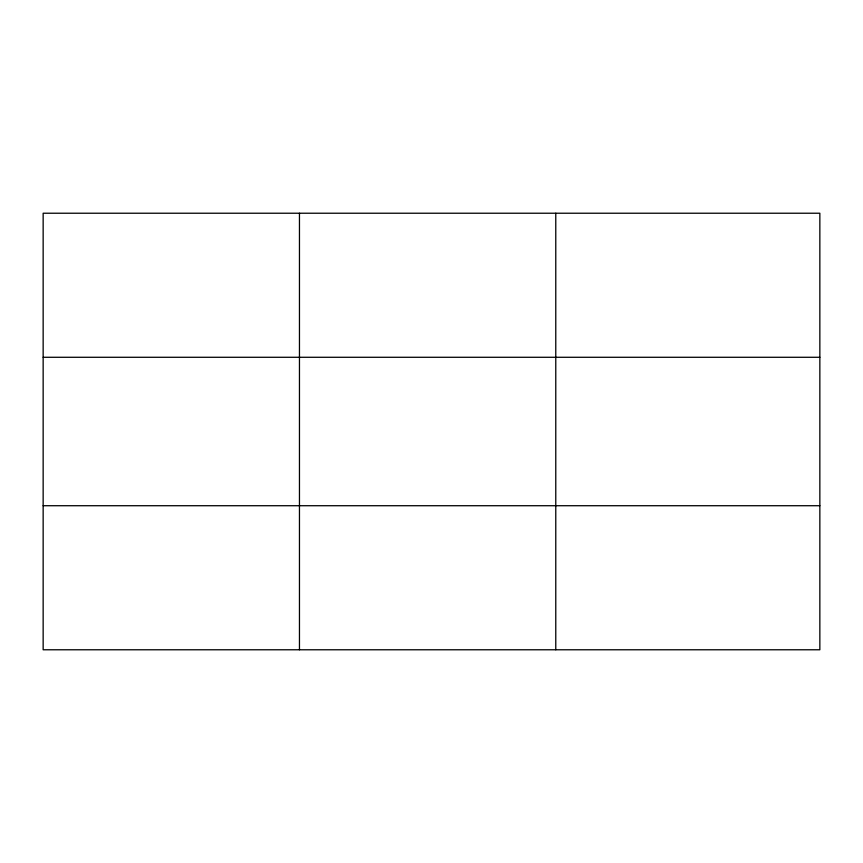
<?xml version="1.0" encoding="UTF-8"?>
<svg xmlns="http://www.w3.org/2000/svg" width="863" height="863" viewBox="0 0 863 863"><rect width="100%" height="100%" fill="white"/><g stroke="black" fill="none" stroke-linecap="round" stroke-linejoin="round"><path stroke-width="1.29" d="M299.461 213.226L299.461 649.774M555.772 213.226L555.772 649.774M819.85 357.282L819.85 213.226L43.15 213.226L43.15 649.774L819.85 649.774L819.85 357.282L43.15 357.282M43.15 505.718L819.85 505.718"/></g></svg>
